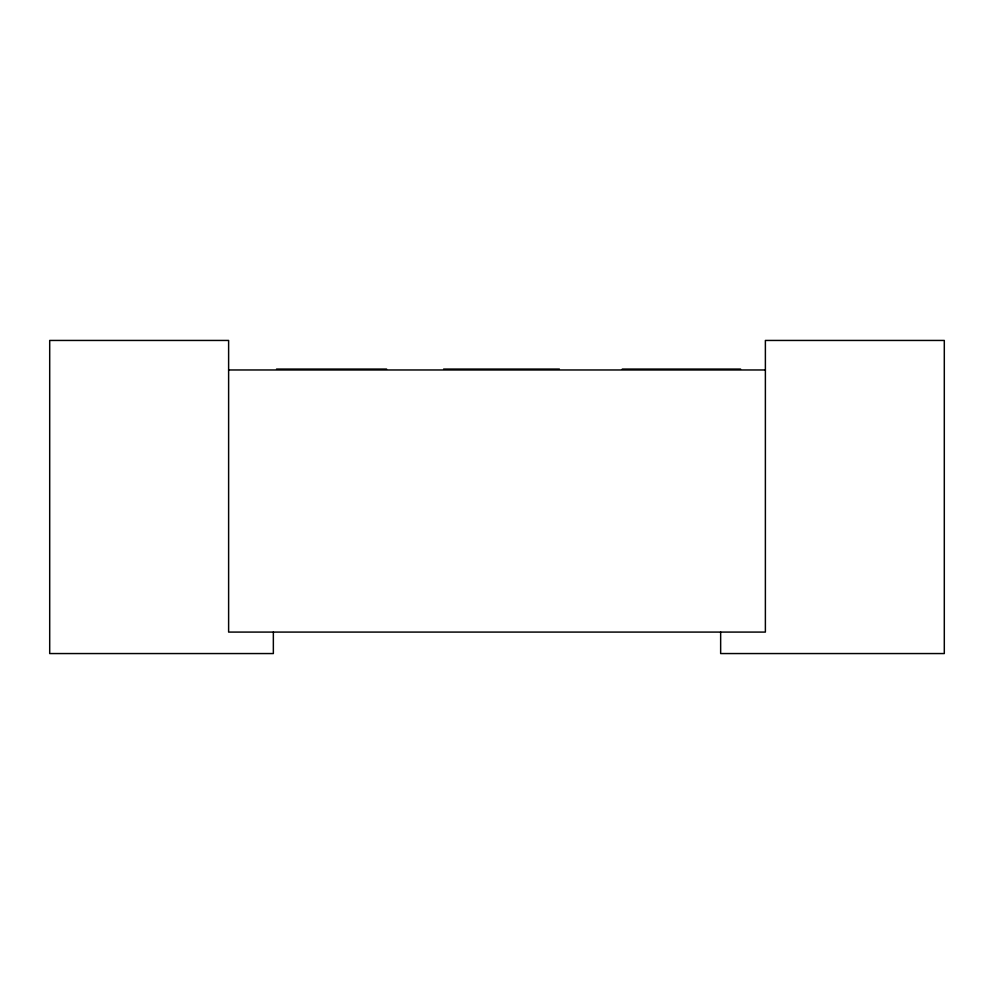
<?xml version="1.0" encoding="UTF-8"?>
<svg xmlns="http://www.w3.org/2000/svg" width="994" height="994" viewBox="0 0 994 994"><rect width="100%" height="100%" fill="white"/><g stroke="black" fill="none" stroke-linecap="round" stroke-linejoin="round"><path stroke-width="1.49" d="M276.543 369.072L386.604 369.072M443.635 369.072L559.386 369.072M622.269 369.072L740.592 369.072M228.62 369.967L765.38 369.967M720.65 632.085L720.65 653.555L944.3 653.555L944.3 340.445L765.38 340.445L765.38 632.085L228.62 632.085L228.62 340.445L49.7 340.445L49.7 653.555L273.35 653.555L273.35 632.085"/></g></svg>
